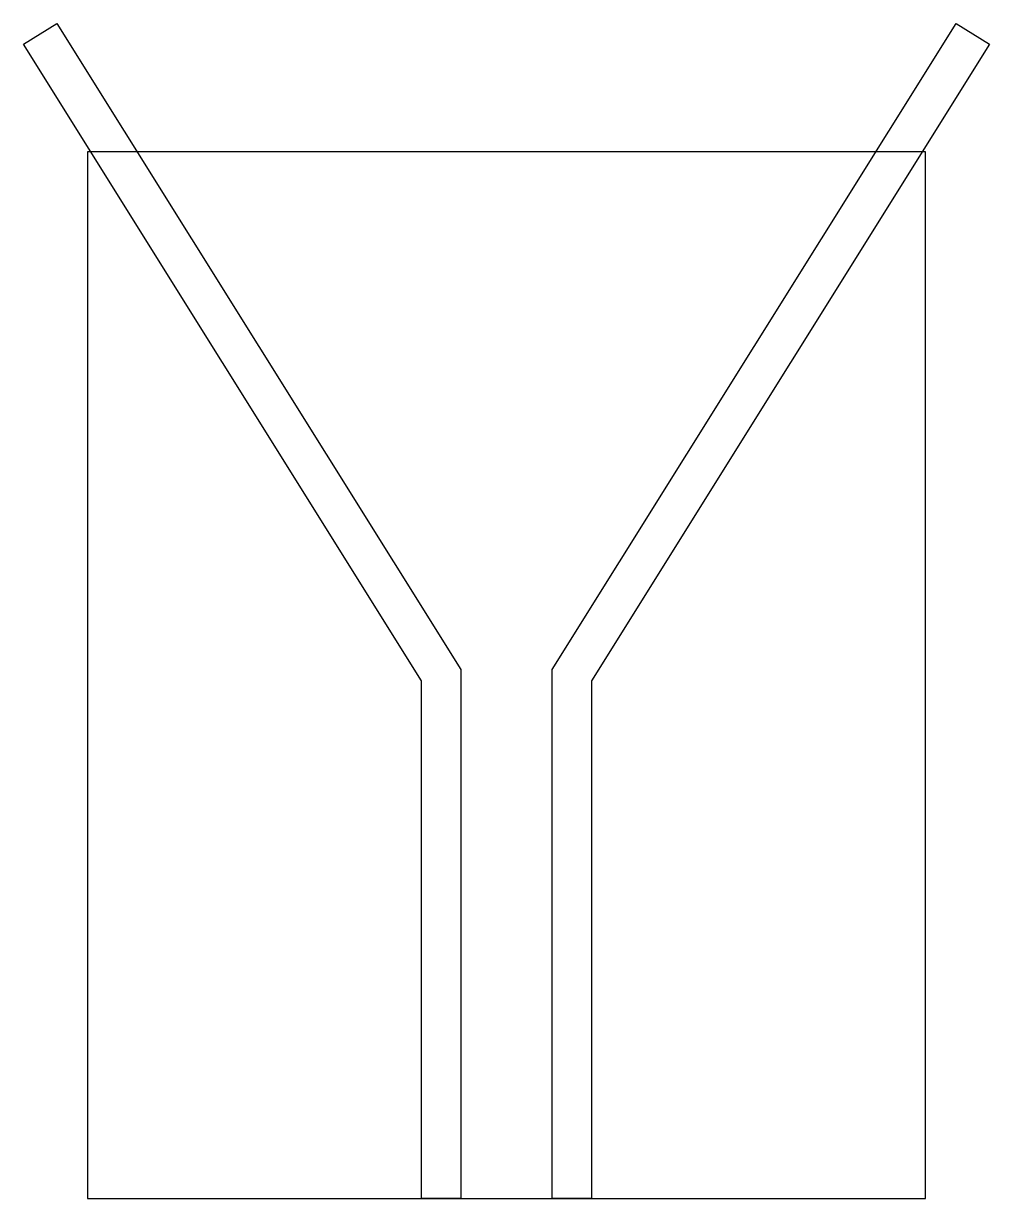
# Model space of a CAD drawing. Header units: millimetres. Extents: x -31 to 437, y 0 to 570.
import ezdxf

# ---------------------------------------------------------------- set-up
doc = ezdxf.new("R2010")
doc.units = ezdxf.units.MM

msp = doc.modelspace()

# ---------------------------------------------------------------- linework, layer by layer
at = {"layer": 'ARCHITECTURE'}
for points in [[(161.925, 0), (161.925, 251.2688), (-31.0558, 560.1025), (-14.9004, 570.1975), (180.975, 256.7312), (180.975, 0)], [(225.425, 0), (225.425, 256.7312), (421.3004, 570.1975), (437.4558, 560.1025), (244.475, 251.2688), (244.475, 0)]]:
    msp.add_lwpolyline(points, close=True, dxfattribs=at)
at = {"layer": 'PANEL_OUTLINE'}
msp.add_lwpolyline([(0, 0), (406.4, 0), (406.4, 508), (0, 508)], close=True, dxfattribs=at)

doc.saveas('drawing.dxf')
